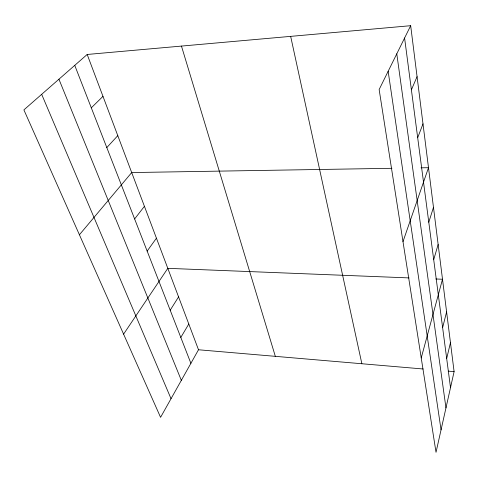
<?xml version="1.0" encoding="UTF-8"?>
<svg xmlns="http://www.w3.org/2000/svg" width="478" height="478" viewBox="0 0 478 478"><rect width="100%" height="100%" fill="white"/><g stroke="black" fill="none" stroke-linecap="round" stroke-linejoin="round"><path stroke-width="0.72" d="M410.674 25.693L454.1 371.633L436.02 452.308L379.144 89.529L410.674 25.693L87.187 54.468L23.9 109.892L160.572 417.33L198.501 349.765L87.187 54.468M446.685 358.554L450.461 342.654M442.628 327.645L446.601 311.913M421.232 357.98L442.503 279.242L435.822 278.979M433.707 259.697L438.135 244.467M428.79 222.24L433.48 207.362M402.99 241.647L428.497 167.7L421.034 167.82M417.688 137.73L422.994 123.856M411.397 89.828L417.073 76.659M180.809 337.456L188.798 324.012M170.192 310.21L178.575 296.904M123.593 334.146L167.808 268.337L409.096 277.915M147.146 251.093L156.443 238.181M134.623 218.954L144.428 206.305M79.414 234.764L131.707 172.558L391.924 168.298M106.803 147.583L117.791 135.65M91.304 107.825L102.985 96.371M198.501 349.765L423.126 368.986M448.203 371.131L454.1 371.633M41.676 94.327L171.028 398.706M58.937 79.211L181.329 380.357M74.753 65.361L190.895 363.316M181.461 46.085L275.328 356.337M290.66 36.37L361.87 363.74M388.148 71.3L441.051 429.859M396.782 53.823L445.968 407.907M404.591 38.007L450.509 387.652"/></g></svg>
